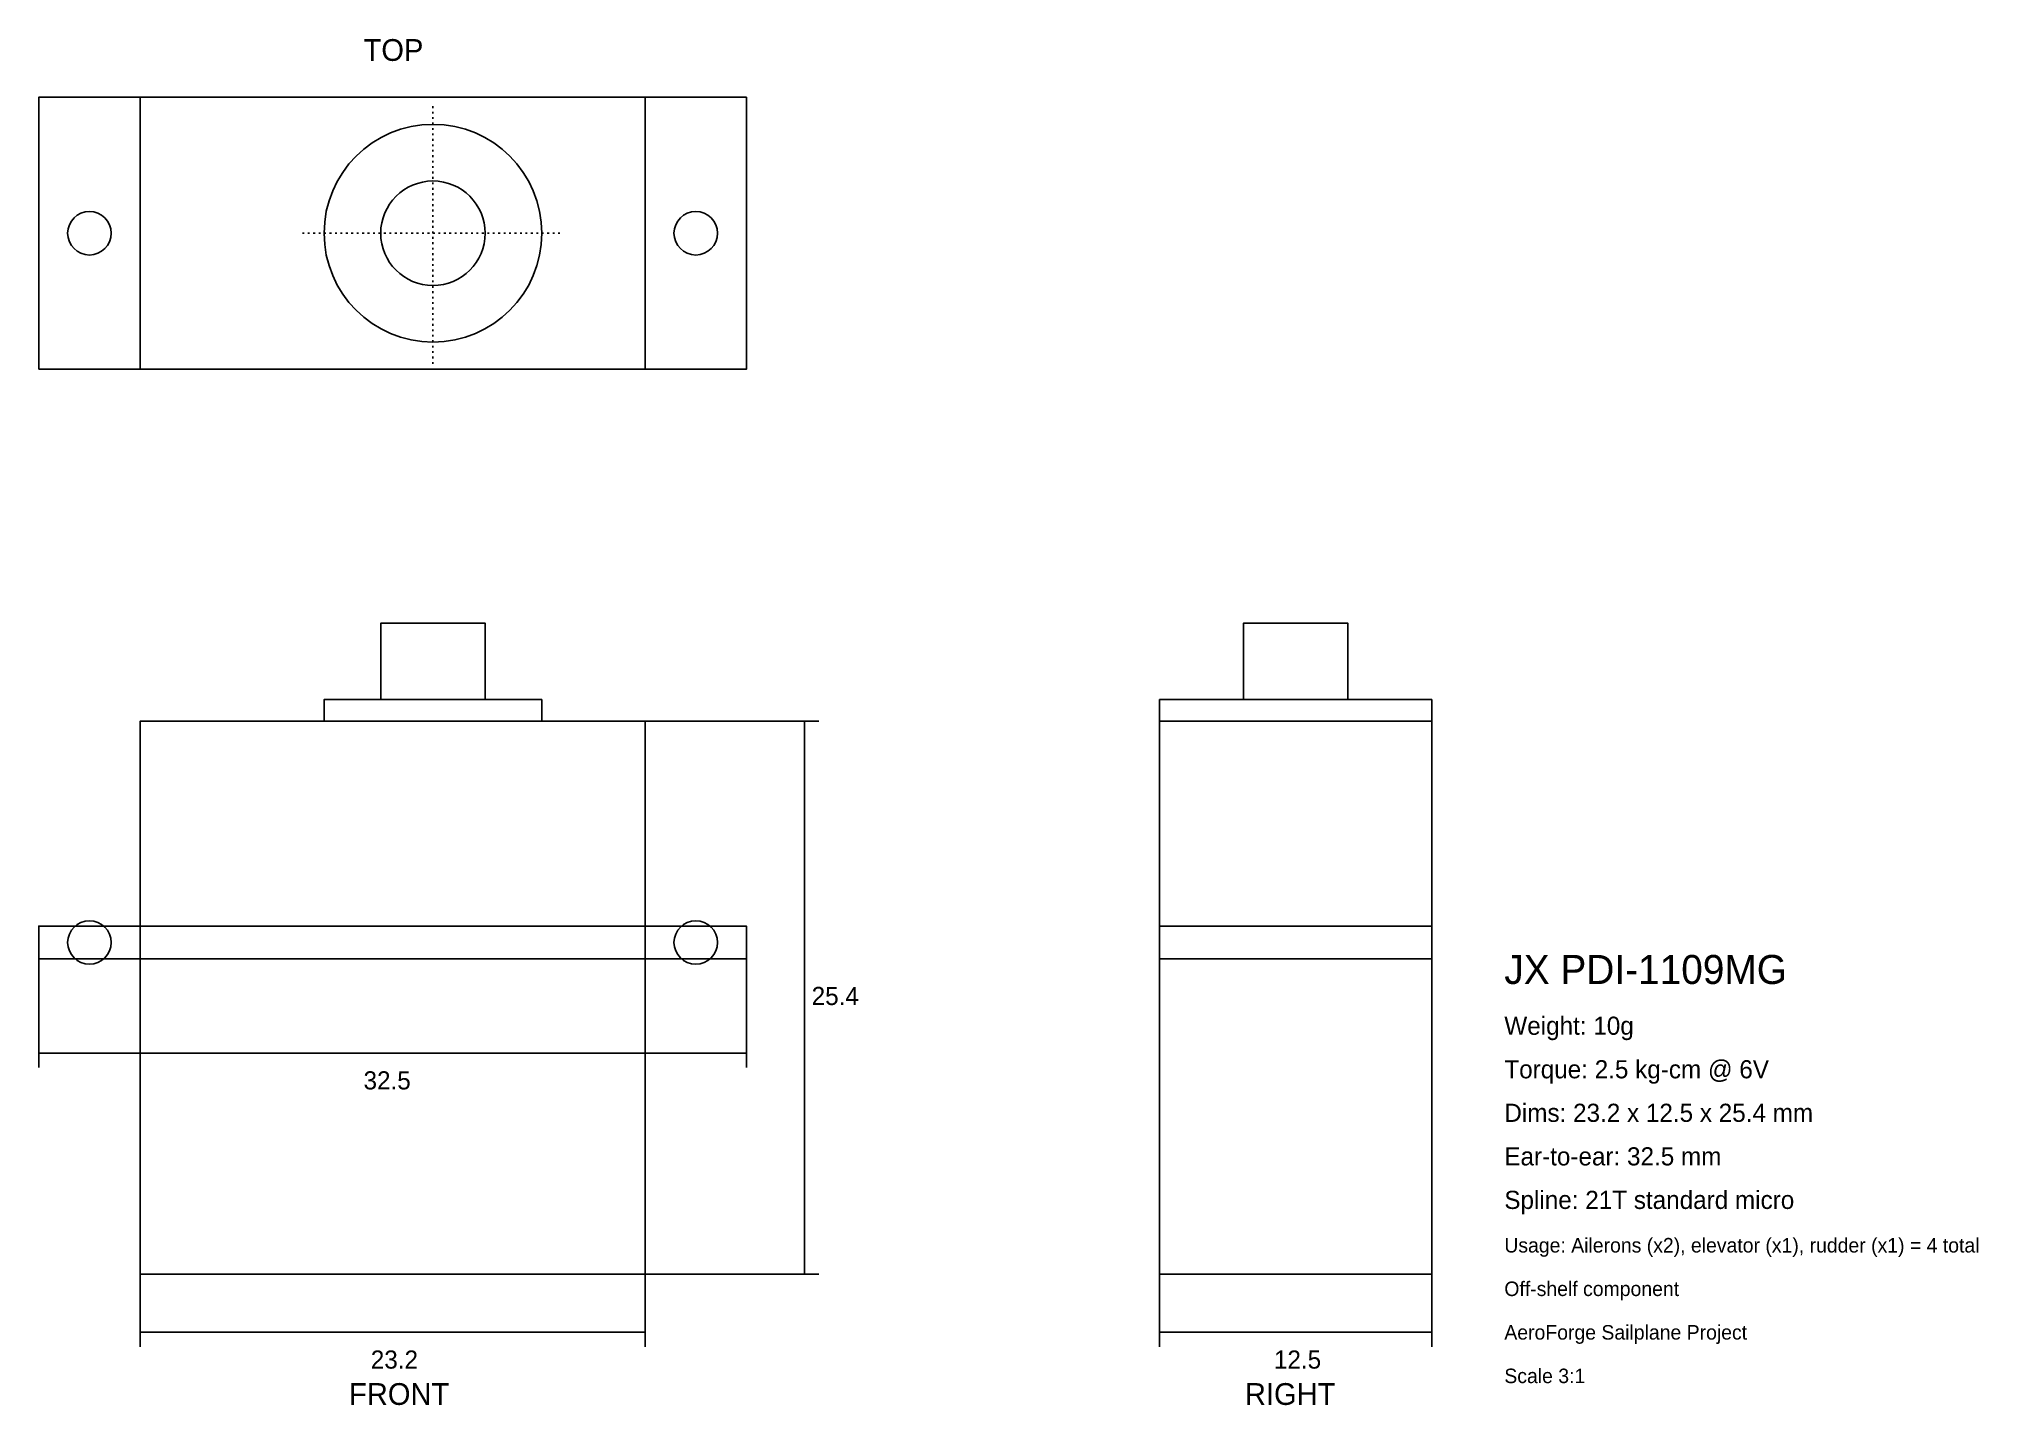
# Model space of a CAD drawing. Header units: millimetres. Extents: x -4 to 263, y -8 to 180.
import ezdxf

# ---------------------------------------------------------------- set-up
doc = ezdxf.new("R2010")
doc.units = ezdxf.units.MM
doc.linetypes.add('CENTER', pattern=[0.75, -0.25, 0.25, -0.25])
doc.linetypes.add('DASHED', pattern=[0.25, -0.25])
for name, color, linetype in [('CENTER', 1, 'CENTER'), ('DIMENSION', 3, 'Continuous'), ('HIDDEN', 8, 'DASHED'), ('OUTLINE', 7, 'Continuous'), ('TEXT', 7, 'Continuous'), ('TITLE', 5, 'Continuous')]:
    doc.layers.add(name, color=color, linetype=linetype)

msp = doc.modelspace()

# ---------------------------------------------------------------- linework, layer by layer
at = {"layer": 'CENTER'}
for p, q in [((50.368, 135.45), (50.368, 171.45)), ((32.368, 153.45), (68.368, 153.45))]:
    msp.add_line(p, q, dxfattribs=at)
at = {"layer": 'DIMENSION'}
for p, q in [((79.6, 86.2), (103.55, 86.2)), ((101.55, 10), (101.55, 86.2)), ((-3.95, 53.47), (-3.95, 38.47)), ((93.55, 53.47), (93.55, 38.47)), ((-3.95, 40.47), (93.55, 40.47)), ((10, 10), (10, 0)), ((79.6, 10), (103.55, 10)), ((79.6, 10), (79.6, 0)), ((150.5, 10), (150.5, 0)), ((188, 10), (188, 0)), ((10, 2), (79.6, 2)), ((150.5, 2), (188, 2))]:
    msp.add_line(p, q, dxfattribs=at)
at = {"layer": 'HIDDEN'}
for centre in [(3.025, 55.72), (86.575, 55.72)]:
    msp.add_circle(centre, 3, dxfattribs=at)
at = {"layer": 'OUTLINE'}
for points in [[(-3.95, 134.7), (93.55, 134.7), (93.55, 172.2), (-3.95, 172.2), (-3.95, 134.7)], [(10, 134.7), (79.6, 134.7), (79.6, 172.2), (10, 172.2), (10, 134.7)], [(43.168, 89.2), (57.568, 89.2), (57.568, 99.7), (43.168, 99.7)], [(162.05, 89.2), (176.45, 89.2), (176.45, 99.7), (162.05, 99.7)], [(35.368, 86.2), (65.368, 86.2), (65.368, 89.2), (35.368, 89.2)], [(150.5, 86.2), (188, 86.2), (188, 89.2), (150.5, 89.2)], [(10, 10), (79.6, 10), (79.6, 86.2), (10, 86.2), (10, 10)], [(150.5, 10), (188, 10), (188, 86.2), (150.5, 86.2), (150.5, 10)], [(-3.95, 53.47), (93.55, 53.47), (93.55, 57.97), (-3.95, 57.97), (-3.95, 53.47)], [(150.5, 53.47), (188, 53.47), (188, 57.97), (150.5, 57.97)]]:
    msp.add_lwpolyline(points, close=True, dxfattribs=at)
for centre, radius in [((50.368, 153.45), 15), ((50.368, 153.45), 7.2), ((3.025, 153.45), 3), ((86.575, 153.45), 3)]:
    msp.add_circle(centre, radius, dxfattribs=at)

# ---------------------------------------------------------------- texts
at = {"layer": 'DIMENSION'}
for s, p in [('25.4', (102.55, 47.1)), ('32.5', (40.8, 35.47)), ('23.2', (41.8, -3)), ('12.5', (166.25, -3))]:
    msp.add_text(s, height=2.5, dxfattribs=at).set_placement(p)
at = {"layer": 'TEXT'}
for s, height, p in [('TOP', 3, (40.8, 177.2)), ('Weight: 10g', 2.5, (198, 43)), ('Torque: 2.5 kg-cm @ 6V', 2.5, (198, 37)), ('Dims: 23.2 x 12.5 x 25.4 mm', 2.5, (198, 31)), ('Ear-to-ear: 32.5 mm', 2.5, (198, 25)), ('Spline: 21T standard micro', 2.5, (198, 19)), ('Usage: Ailerons (x2), elevator (x1), rudder (x1) = 4 total', 2, (198, 13)), ('Off-shelf component', 2, (198, 7)), ('AeroForge Sailplane Project', 2, (198, 1)), ('FRONT', 3, (38.8, -8)), ('RIGHT', 3, (162.25, -8)), ('Scale 3:1', 2, (198, -5))]:
    msp.add_text(s, height=height, dxfattribs=at).set_placement(p)
at = {"layer": 'TITLE'}
msp.add_text('JX PDI-1109MG', height=4, dxfattribs=at).set_placement((198, 50))

doc.saveas('drawing.dxf')
